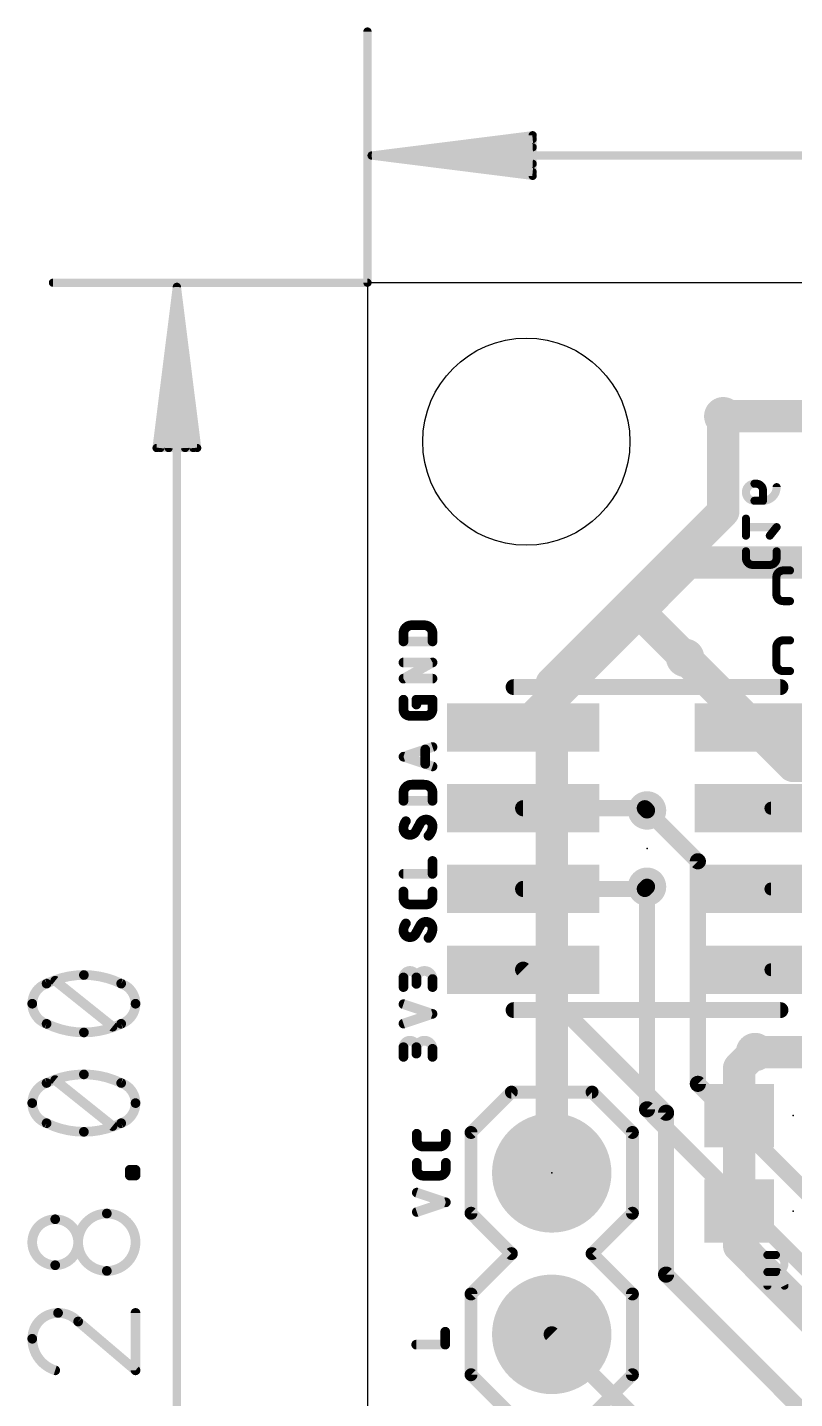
# Model space of a CAD drawing. Extents: x -5.4 to 52.1, y -3.7 to 32.4.
# Drawn here: x -5.35 to 6.72, y 10.45 to 32.02 of the extents above; entities that cross this region are included whole.
import ezdxf

# ---------------------------------------------------------------- set-up
doc = ezdxf.new("R2010")
doc.units = 0
for name, color, linetype in [('1', 14, 'CONTINUOUS'), ('16', 174, 'CONTINUOUS'), ('17', 94, 'CONTINUOUS'), ('18', 94, 'CONTINUOUS'), ('20', 30, 'CONTINUOUS'), ('21', 250, 'CONTINUOUS'), ('22', 250, 'CONTINUOUS'), ('23', 178, 'CONTINUOUS'), ('25', 250, 'CONTINUOUS'), ('47', 250, 'CONTINUOUS')]:
    doc.layers.add(name, color=color, linetype=linetype)

# ---------------------------------------------------------------- blocks, each defined once
blk = doc.blocks.new('RECT')
blk.add_solid([(-0.5, -0.5), (0.5, -0.5), (-0.5, 0.5), (0.5, 0.5)])
blk = doc.blocks.new('ROUNDP')
at = {"const_width": 0.5}
blk.add_lwpolyline([(0, -0.25, 1), (0, 0.25, 1), (0, -0.25)], format="xyb", dxfattribs=at)
blk = doc.blocks.new('ROUNDV')
at = {"const_width": 0.5}
blk.add_lwpolyline([(0, -0.25, 1), (0, 0.25, 1), (0, -0.25)], format="xyb", dxfattribs=at)

msp = doc.modelspace()

# ---------------------------------------------------------------- linework, layer by layer
at = {"layer": '1'}
for points, const_width in [([(5.6, 25.9), (14.6, 25.9)], 0.508), ([(4.2225, 22.7775), (5.045, 23.6)], 0.508), ([(5.045, 23.6), (8.25, 23.6)], 0.508), ([(2.45, 21.005), (4.2225, 22.7775)], 0.508), ([(4.3225, 22.7775), (4.2225, 22.7775)], 0.508), ([(5, 22.1), (4.3225, 22.7775)], 0.508), ([(2.45, 19.735), (4.365, 19.735)], 0.254), ([(4.365, 19.735), (4.4, 19.7)], 0.254), ([(6.35, 19.735), (7.165, 19.735)], 0.2032), ([(2.45, 18.465), (4.365, 18.465)], 0.254), ([(4.365, 18.465), (4.4, 18.5)], 0.254), ([(6.35, 18.465), (7.235, 18.465)], 0.2032), ([(2.45, 17.195), (4.7, 14.945)], 0.254), ([(6.35, 17.195), (7.1711, 17.195)], 0.2032), ([(5.85, 15.65), (6.1, 15.9)], 0.508), ([(5.85, 14.9), (5.85, 15.65)], 0.508), ([(5.85, 13.4), (5.85, 14.9)], 0.508), ([(4.7, 14.945), (4.7, 12.4)], 0.254), ([(5.85, 13.4), (5.85, 12.85)], 0.508), ([(5.85, 12.85), (9.3, 9.4)], 0.508), ([(4.7, 12.4), (7.6, 9.5)], 0.254), ([(5, 9.36), (2.9, 11.46)], 0.254)]:
    msp.add_lwpolyline(points, dxfattribs=dict(at, const_width=const_width))
for points, const_width in [([(5.6, 26.027, 1), (5.6, 25.773)], 0.254), ([(5.045, 23.727, 1), (5.045, 23.473)], 0.254), ([(5.1348, 23.5102, 1), (4.9552, 23.6898)], 0.254), ([(4.2225, 22.9045, 1), (4.2225, 22.6505)], 0.254), ([(4.1327, 22.8673, 1), (4.3123, 22.6877)], 0.254), ([(4.3123, 22.6877, 1), (4.1327, 22.8673)], 0.254), ([(4.4123, 22.8673, 1), (4.2327, 22.6877)], 0.254), ([(4.3225, 22.6505, 1), (4.3225, 22.9045)], 0.254), ([(4.9102, 22.0102, 1), (5.0898, 22.1898)], 0.254), ([(2.3602, 21.0948, 1), (2.5398, 20.9152)], 0.254), ([(2.45, 19.7985, 1), (2.45, 19.6715)], 0.127), ([(4.4099, 19.7799, 1), (4.3201, 19.6901)], 0.127), ([(4.365, 19.6715, 1), (4.365, 19.7985)], 0.127), ([(4.3551, 19.6551, 1), (4.4449, 19.7449)], 0.127), ([(6.35, 19.7858, 1), (6.35, 19.6842)], 0.1016), ([(2.45, 18.5285, 1), (2.45, 18.4015)], 0.127), ([(4.3201, 18.5099, 1), (4.4099, 18.4201)], 0.127), ([(4.4449, 18.4551, 1), (4.3551, 18.5449)], 0.127), ([(4.365, 18.4015, 1), (4.365, 18.5285)], 0.127), ([(6.35, 18.5158, 1), (6.35, 18.4142)], 0.1016), ([(2.4949, 17.2399, 1), (2.4051, 17.1501)], 0.127), ([(6.35, 17.2458, 1), (6.35, 17.1442)], 0.1016), ([(6.1898, 15.8102, 1), (6.0102, 15.9898)], 0.254), ([(5.977, 15.65, 1), (5.723, 15.65)], 0.254), ([(5.7602, 15.7398, 1), (5.9398, 15.5602)], 0.254), ([(5.977, 14.9, 1), (5.723, 14.9)], 0.254), ([(4.7635, 14.945, 1), (4.6365, 14.945)], 0.127), ([(4.6551, 14.9001, 1), (4.7449, 14.9899)], 0.127), ([(5.723, 14.9, 1), (5.977, 14.9)], 0.254), ([(5.977, 13.4, 1), (5.723, 13.4)], 0.254), ([(5.723, 13.4, 1), (5.977, 13.4)], 0.254), ([(5.9398, 12.9398, 1), (5.7602, 12.7602)], 0.254), ([(5.723, 12.85, 1), (5.977, 12.85)], 0.254), ([(4.7449, 12.4449, 1), (4.6551, 12.3551)], 0.127), ([(4.6365, 12.4, 1), (4.7635, 12.4)], 0.127), ([(2.9449, 11.5049, 1), (2.8551, 11.4151)], 0.127)]:
    msp.add_lwpolyline(points, format="xyb", dxfattribs=dict(at, const_width=const_width))
at = {"layer": '16'}
for points, const_width in [([(7.845, 25.9), (5.6, 25.9)], 0.508), ([(5.6, 24.4), (5.6, 25.9)], 0.508), ([(2.9, 21.7), (5.6, 24.4)], 0.508), ([(6.7, 20.4), (5, 22.1)], 0.508), ([(2.9, 14), (2.9, 21.7)], 0.508), ([(7.8, 20.4), (6.7, 20.4)], 0.508), ([(4.4, 19.7), (5.2, 18.9)], 0.254), ([(5.2, 18.9), (5.2, 15.4)], 0.254), ([(4.4, 18.5), (4.4, 15)], 0.254), ([(6.1, 15.9), (7.8, 15.9)], 0.508), ([(5.2, 15.4), (9.7, 10.9)], 0.254), ([(4.4, 15), (9.5, 9.9)], 0.254)]:
    msp.add_lwpolyline(points, dxfattribs=dict(at, const_width=const_width))
for points, const_width in [([(5.6, 26.027, 1), (5.6, 25.773)], 0.254), ([(5.727, 25.9, 1), (5.473, 25.9)], 0.254), ([(5.6898, 24.3102, 1), (5.5102, 24.4898)], 0.254), ([(5.473, 24.4, 1), (5.727, 24.4)], 0.254), ([(5.0898, 22.1898, 1), (4.9102, 22.0102)], 0.254), ([(3.027, 21.7, 1), (2.773, 21.7)], 0.254), ([(2.8102, 21.7898, 1), (2.9898, 21.6102)], 0.254), ([(6.7, 20.527, 1), (6.7, 20.273)], 0.254), ([(6.6102, 20.3102, 1), (6.7898, 20.4898)], 0.254), ([(4.4449, 19.7449, 1), (4.3551, 19.6551)], 0.127), ([(5.2635, 18.9, 1), (5.1365, 18.9)], 0.127), ([(5.1551, 18.8551, 1), (5.2449, 18.9449)], 0.127), ([(4.4635, 18.5, 1), (4.3365, 18.5)], 0.127), ([(6.1, 16.027, 1), (6.1, 15.773)], 0.254), ([(5.2449, 15.4449, 1), (5.1551, 15.3551)], 0.127), ([(5.1365, 15.4, 1), (5.2635, 15.4)], 0.127), ([(4.4449, 15.0449, 1), (4.3551, 14.9551)], 0.127), ([(4.3365, 15, 1), (4.4635, 15)], 0.127), ([(2.773, 14, 1), (3.027, 14)], 0.254)]:
    msp.add_lwpolyline(points, format="xyb", dxfattribs=dict(at, const_width=const_width))
at = {"layer": '20'}
for p, q in [((52, 28), (0, 28)), ((0, 28), (0, 0))]:
    msp.add_line(p, q, dxfattribs=at)
msp.add_circle((2.5, 25.5), 1.63, dxfattribs=at)
at = {"layer": '21'}
for points, const_width in [([(6.5432, 23.4745, 0.4142), (6.4359, 23.3673)], 0.127), ([(6.5432, 23.5063, 1), (6.5432, 23.4428)], 0.0635), ([(6.5432, 23.4428, 1), (6.5432, 23.5062)], 0.0635), ([(6.6504, 23.4428, 1), (6.6504, 23.5063)], 0.0635), ([(6.4677, 23.3673, 1), (6.4042, 23.3673)], 0.0635), ([(6.4042, 23.3673, 1), (6.4677, 23.3673)], 0.0635), ([(6.4359, 23.0991, 0.4142), (6.5432, 22.9919)], 0.127), ([(6.4677, 23.0991, 1), (6.4042, 23.0991)], 0.0635), ([(6.4042, 23.0991, 1), (6.4677, 23.0991)], 0.0635), ([(6.5432, 23.0236, 1), (6.5432, 22.9602)], 0.0635), ([(6.5432, 22.9602, 1), (6.5432, 23.0236)], 0.0635), ([(6.6504, 22.9602, 1), (6.6504, 23.0236)], 0.0635), ([(0.6936, 22.6122, 0.4142), (0.5666, 22.4852)], 0.1524), ([(0.6936, 22.6503, 1), (0.6936, 22.5741)], 0.0762), ([(0.6936, 22.5741, 1), (0.6936, 22.6503)], 0.0762), ([(1.0238, 22.4852, 0.4142), (0.8968, 22.6122)], 0.1524), ([(0.8968, 22.6503, 1), (0.8968, 22.5741)], 0.0762), ([(0.8968, 22.5741, 1), (0.8968, 22.6503)], 0.0762), ([(0.6047, 22.4852, 1), (0.5285, 22.4852)], 0.0762), ([(0.5285, 22.4852, 1), (0.6047, 22.4852)], 0.0762), ([(0.5666, 22.3963, 1), (0.5666, 22.3201)], 0.0762), ([(1.0619, 22.4852, 1), (0.9857, 22.4852)], 0.0762), ([(0.9857, 22.4852, 1), (1.0619, 22.4852)], 0.0762), ([(1.0238, 22.3201, 1), (1.0238, 22.3963)], 0.0762), ([(6.5432, 22.3745, 0.4142), (6.4359, 22.2673)], 0.127), ([(6.5432, 22.4062, 1), (6.5432, 22.3428)], 0.0635), ([(6.5432, 22.3428, 1), (6.5432, 22.4062)], 0.0635), ([(6.6504, 22.3428, 1), (6.6504, 22.4062)], 0.0635), ([(0.5285, 22.3582, 1), (0.6047, 22.3582)], 0.0762), ([(0.9857, 22.3582, 1), (1.0619, 22.3582)], 0.0762), ([(6.4677, 22.2673, 1), (6.4042, 22.2673)], 0.0635), ([(6.4042, 22.2673, 1), (6.4677, 22.2673)], 0.0635), ([(0.5666, 22.0651, 1), (0.5666, 21.9889)], 0.0762), ([(1.0423, 21.9937, 1), (1.0053, 22.0603)], 0.0762), ([(1.0238, 21.9889, 1), (1.0238, 22.0651)], 0.0762), ([(6.4359, 21.9991, 0.4142), (6.5432, 21.8919)], 0.127), ([(6.4677, 21.9991, 1), (6.4042, 21.9991)], 0.0635), ([(6.4042, 21.9991, 1), (6.4677, 21.9991)], 0.0635), ([(0.5666, 21.8111, 1), (0.5666, 21.7349)], 0.0762), ([(0.5481, 21.8063, 1), (0.5851, 21.7397)], 0.0762), ([(1.0238, 21.7349, 1), (1.0238, 21.8111)], 0.0762), ([(6.5432, 21.9236, 1), (6.5432, 21.8602)], 0.0635), ([(6.5432, 21.8602, 1), (6.5432, 21.9236)], 0.0635), ([(6.6504, 21.8602, 1), (6.6504, 21.9236)], 0.0635), ([(0.6047, 21.4418, 1), (0.5285, 21.4418)], 0.0762), ([(0.5666, 21.2894, 0.4142), (0.6682, 21.1878)], 0.1524), ([(0.6047, 21.2894, 1), (0.5285, 21.2894)], 0.0762), ([(0.8079, 21.4418, 1), (0.7317, 21.4418)], 0.0762), ([(0.7698, 21.4799, 1), (0.7698, 21.4037)], 0.0762), ([(0.7317, 21.3656, 1), (0.8079, 21.3656)], 0.0762), ([(0.9222, 21.1878, 0.4142), (1.0238, 21.2894)], 0.1524), ([(1.0619, 21.4418, 1), (0.9857, 21.4418)], 0.0762), ([(1.0619, 21.2894, 1), (0.9857, 21.2894)], 0.0762), ([(1.0238, 21.4037, 1), (1.0238, 21.4799)], 0.0762), ([(0.5285, 21.2894, 1), (0.6047, 21.2894)], 0.0762), ([(0.6682, 21.2259, 1), (0.6682, 21.1497)], 0.0762), ([(0.6682, 21.1497, 1), (0.6682, 21.2259)], 0.0762), ([(0.9222, 21.2259, 1), (0.9222, 21.1497)], 0.0762), ([(0.9222, 21.1497, 1), (0.9222, 21.2259)], 0.0762), ([(0.9857, 21.2894, 1), (1.0619, 21.2894)], 0.0762), ([(0.9476, 20.6594, 1), (0.8714, 20.6594)], 0.0762), ([(1.0358, 20.6613, 1), (1.0118, 20.7336)], 0.0762), ([(0.5786, 20.5812, 1), (0.5546, 20.5089)], 0.0762), ([(0.5546, 20.5812, 1), (0.5786, 20.5089)], 0.0762), ([(0.8714, 20.4308, 1), (0.9476, 20.4308)], 0.0762), ([(1.0118, 20.3565, 1), (1.0358, 20.4288)], 0.0762), ([(0.6936, 20.1052, 0.4142), (0.5666, 19.9782)], 0.1524), ([(0.6936, 20.1433, 1), (0.6936, 20.0671)], 0.0762), ([(0.6936, 20.0671, 1), (0.6936, 20.1433)], 0.0762), ([(1.0238, 19.9782, 0.4142), (0.8968, 20.1052)], 0.1524), ([(0.8968, 20.1433, 1), (0.8968, 20.0671)], 0.0762), ([(0.8968, 20.0671, 1), (0.8968, 20.1433)], 0.0762), ([(0.6047, 19.9782, 1), (0.5285, 19.9782)], 0.0762), ([(0.5285, 19.9782, 1), (0.6047, 19.9782)], 0.0762), ([(0.5666, 19.8893, 1), (0.5666, 19.8131)], 0.0762), ([(0.5285, 19.8512, 1), (0.6047, 19.8512)], 0.0762), ([(1.0619, 19.9782, 1), (0.9857, 19.9782)], 0.0762), ([(0.9857, 19.9782, 1), (1.0619, 19.9782)], 0.0762), ([(0.9857, 19.8512, 1), (1.0619, 19.8512)], 0.0762), ([(1.0238, 19.8131, 1), (1.0238, 19.8893)], 0.0762), ([(0.9222, 19.5565, 0.2656), (0.8333, 19.5057)], 0.1524), ([(1.0238, 19.4549, 0.4142), (0.9222, 19.5565)], 0.1524), ([(0.9222, 19.5946, 1), (0.9222, 19.5184)], 0.0762), ([(0.9222, 19.5184, 1), (0.9222, 19.5946)], 0.0762), ([(0.6047, 19.5311, 0.1623), (0.5666, 19.4168)], 0.1524), ([(0.5666, 19.4168, 0.4142), (0.6682, 19.3152)], 0.1524), ([(0.6047, 19.4168, 1), (0.5285, 19.4168)], 0.0762), ([(0.5285, 19.4168, 1), (0.6047, 19.4168)], 0.0762), ([(0.6352, 19.5083, 1), (0.5742, 19.554)], 0.0762), ([(0.6682, 19.3152, 0.2656), (0.7571, 19.366)], 0.1524), ([(0.7237, 19.3843, 1), (0.7905, 19.3478)], 0.0762), ([(0.7899, 19.3467, 1), (0.7243, 19.3854)], 0.0762), ([(0.8005, 19.5251, 1), (0.8661, 19.4864)], 0.0762), ([(0.8667, 19.4875, 1), (0.7999, 19.524)], 0.0762), ([(0.9603, 19.3025, 0.2), (1.0238, 19.4549)], 0.1524), ([(1.0619, 19.4549, 1), (0.9857, 19.4549)], 0.0762), ([(0.9857, 19.4549, 1), (1.0619, 19.4549)], 0.0762), ([(0.6682, 19.3533, 1), (0.6682, 19.2771)], 0.0762), ([(0.6682, 19.2771, 1), (0.6682, 19.3533)], 0.0762), ([(0.9335, 19.3296, 1), (0.9871, 19.2755)], 0.0762), ([(1.0619, 18.9056, 1), (0.9857, 18.9056)], 0.0762), ([(0.5666, 18.7405, 1), (0.5666, 18.6643)], 0.0762), ([(1.0238, 18.6643, 1), (1.0238, 18.7405)], 0.0762), ([(0.9857, 18.7024, 1), (1.0619, 18.7024)], 0.0762), ([(0.6047, 18.4246, 1), (0.5285, 18.4246)], 0.0762), ([(0.5666, 18.323, 0.4142), (0.6682, 18.2214)], 0.1524), ([(0.6047, 18.323, 1), (0.5285, 18.323)], 0.0762), ([(0.5285, 18.323, 1), (0.6047, 18.323)], 0.0762), ([(0.9222, 18.2214, 0.4142), (1.0238, 18.323)], 0.1524), ([(1.0619, 18.4246, 1), (0.9857, 18.4246)], 0.0762), ([(1.0619, 18.323, 1), (0.9857, 18.323)], 0.0762), ([(0.9857, 18.323, 1), (1.0619, 18.323)], 0.0762), ([(0.6682, 18.2595, 1), (0.6682, 18.1833)], 0.0762), ([(0.6682, 18.1833, 1), (0.6682, 18.2595)], 0.0762), ([(0.9222, 18.2595, 1), (0.9222, 18.1833)], 0.0762), ([(0.9222, 18.1833, 1), (0.9222, 18.2595)], 0.0762), ([(0.6047, 17.923, 0.1623), (0.5666, 17.8087)], 0.1524), ([(0.6352, 17.9001, 1), (0.5742, 17.9458)], 0.0762), ([(0.9222, 17.9484, 0.2656), (0.8333, 17.8976)], 0.1524), ([(0.8005, 17.9169, 1), (0.8661, 17.8782)], 0.0762), ([(0.8667, 17.8793, 1), (0.7999, 17.9158)], 0.0762), ([(1.0238, 17.8468, 0.4142), (0.9222, 17.9484)], 0.1524), ([(0.9222, 17.9865, 1), (0.9222, 17.9103)], 0.0762), ([(0.9222, 17.9103, 1), (0.9222, 17.9865)], 0.0762), ([(0.9603, 17.6944, 0.2), (1.0238, 17.8468)], 0.1524), ([(1.0619, 17.8468, 1), (0.9857, 17.8468)], 0.0762), ([(0.5666, 17.8087, 0.4142), (0.6682, 17.7071)], 0.1524), ([(0.6047, 17.8087, 1), (0.5285, 17.8087)], 0.0762), ([(0.5285, 17.8087, 1), (0.6047, 17.8087)], 0.0762), ([(0.6682, 17.7071, 0.2656), (0.7571, 17.7579)], 0.1524), ([(0.6682, 17.7452, 1), (0.6682, 17.669)], 0.0762), ([(0.6682, 17.669, 1), (0.6682, 17.7452)], 0.0762), ([(0.7237, 17.7761, 1), (0.7905, 17.7396)], 0.0762), ([(0.7899, 17.7385, 1), (0.7243, 17.7772)], 0.0762), ([(0.9335, 17.7214, 1), (0.9871, 17.6673)], 0.0762), ([(0.9857, 17.8468, 1), (1.0619, 17.8468)], 0.0762), ([(0.7698, 17.074, 1), (0.5666, 17.074)], 0.1524), ([(0.6047, 17.074, 1), (0.5285, 17.074)], 0.0762), ([(0.5285, 17.074, 1), (0.6047, 17.074)], 0.0762), ([(1.0238, 17.0486, 1), (0.7698, 17.0486)], 0.1524), ([(0.8079, 17.074, 1), (0.7317, 17.074)], 0.0762), ([(0.7317, 17.074, 1), (0.8079, 17.074)], 0.0762), ([(0.7317, 17.0486, 1), (0.8079, 17.0486)], 0.0762), ([(1.0619, 17.0486, 1), (0.9857, 17.0486)], 0.0762), ([(0.9857, 17.0486, 1), (1.0619, 17.0486)], 0.0762), ([(0.5285, 16.9216, 1), (0.6047, 16.9216)], 0.0762), ([(0.7317, 16.9724, 1), (0.8079, 16.9724)], 0.0762), ([(0.9857, 16.9216, 1), (1.0619, 16.9216)], 0.0762), ([(0.5786, 16.6885, 1), (0.5546, 16.6163)], 0.0762), ([(0.5546, 16.3837, 1), (0.5786, 16.3115)], 0.0762), ([(1.0358, 16.4639, 1), (1.0118, 16.5361)], 0.0762), ([(1.0118, 16.4639, 1), (1.0358, 16.5361)], 0.0762), ([(0.7698, 15.9768, 1), (0.5666, 15.9768)], 0.1524), ([(0.6047, 15.9768, 1), (0.5285, 15.9768)], 0.0762), ([(0.5285, 15.9768, 1), (0.6047, 15.9768)], 0.0762), ([(1.0238, 15.9514, 1), (0.7698, 15.9514)], 0.1524), ([(0.8079, 15.9768, 1), (0.7317, 15.9768)], 0.0762), ([(0.7317, 15.9768, 1), (0.8079, 15.9768)], 0.0762), ([(0.7317, 15.9514, 1), (0.8079, 15.9514)], 0.0762), ([(1.0619, 15.9514, 1), (0.9857, 15.9514)], 0.0762), ([(0.9857, 15.9514, 1), (1.0619, 15.9514)], 0.0762), ([(0.5285, 15.8244, 1), (0.6047, 15.8244)], 0.0762), ([(0.7317, 15.8752, 1), (0.8079, 15.8752)], 0.0762), ([(0.9857, 15.8244, 1), (1.0619, 15.8244)], 0.0762), ([(2.265, 15.3208, 1), (2.265, 15.2192)], 0.1016), ([(2.3009, 15.2341, 1), (2.2291, 15.3059)], 0.1016), ([(3.5709, 15.3059, 1), (3.4991, 15.2341)], 0.1016), ([(3.535, 15.2192, 1), (3.535, 15.3208)], 0.1016), ([(0.8143, 14.6156, 1), (0.7381, 14.6156)], 0.0762), ([(1.2715, 14.6156, 1), (1.1953, 14.6156)], 0.0762), ([(1.6808, 14.635, 1), (1.5792, 14.635)], 0.1016), ([(1.5941, 14.6709, 1), (1.6659, 14.5991)], 0.1016), ([(4.2208, 14.635, 1), (4.1192, 14.635)], 0.1016), ([(4.1341, 14.5991, 1), (4.2059, 14.6709)], 0.1016), ([(0.7762, 14.514, 0.4142), (0.8778, 14.4124)], 0.1524), ([(0.8143, 14.514, 1), (0.7381, 14.514)], 0.0762), ([(0.7381, 14.514, 1), (0.8143, 14.514)], 0.0762), ([(0.8778, 14.4505, 1), (0.8778, 14.3743)], 0.0762), ([(0.8778, 14.3743, 1), (0.8778, 14.4505)], 0.0762), ([(1.1318, 14.4124, 0.4142), (1.2334, 14.514)], 0.1524), ([(1.1318, 14.4505, 1), (1.1318, 14.3743)], 0.0762), ([(1.1318, 14.3743, 1), (1.1318, 14.4505)], 0.0762), ([(1.2715, 14.514, 1), (1.1953, 14.514)], 0.0762), ([(1.1953, 14.514, 1), (1.2715, 14.514)], 0.0762), ([(0.8143, 14.1584, 1), (0.7381, 14.1584)], 0.0762), ([(1.2715, 14.1584, 1), (1.1953, 14.1584)], 0.0762), ([(0.7762, 14.0568, 0.4142), (0.8778, 13.9552)], 0.1524), ([(0.8143, 14.0568, 1), (0.7381, 14.0568)], 0.0762), ([(0.7381, 14.0568, 1), (0.8143, 14.0568)], 0.0762), ([(0.8778, 13.9933, 1), (0.8778, 13.9171)], 0.0762), ([(0.8778, 13.9171, 1), (0.8778, 13.9933)], 0.0762), ([(1.1318, 13.9552, 0.4142), (1.2334, 14.0568)], 0.1524), ([(1.1318, 13.9933, 1), (1.1318, 13.9171)], 0.0762), ([(1.1318, 13.9171, 1), (1.1318, 13.9933)], 0.0762), ([(1.2715, 14.0568, 1), (1.1953, 14.0568)], 0.0762), ([(1.1953, 14.0568, 1), (1.2715, 14.0568)], 0.0762), ([(0.7882, 13.7254, 1), (0.7642, 13.6531)], 0.0762), ([(1.2454, 13.5007, 1), (1.2214, 13.573)], 0.0762), ([(1.2214, 13.5007, 1), (1.2454, 13.573)], 0.0762), ([(0.7642, 13.4206, 1), (0.7882, 13.3483)], 0.0762), ([(1.6659, 13.4009, 1), (1.5941, 13.3291)], 0.1016), ([(1.5792, 13.365, 1), (1.6808, 13.365)], 0.1016), ([(4.1192, 13.365, 1), (4.2208, 13.365)], 0.1016), ([(4.2059, 13.3291, 1), (4.1341, 13.4009)], 0.1016), ([(2.3009, 12.6941, 1), (2.2291, 12.7659)], 0.1016), ([(2.2291, 12.6941, 1), (2.3009, 12.7659)], 0.1016), ([(3.5709, 12.7659, 1), (3.4991, 12.6941)], 0.1016), ([(3.4991, 12.7659, 1), (3.5709, 12.6941)], 0.1016), ([(6.2948, 12.7399, 1), (6.2948, 12.6763)], 0.0635), ([(6.3266, 12.7081, 1), (6.2631, 12.7081)], 0.0635), ([(6.4289, 12.7399, 1), (6.4289, 12.6763)], 0.0635), ([(6.4289, 12.44, 1), (6.4289, 12.7081)], 0.127), ([(6.4289, 12.6763, 1), (6.4289, 12.7399)], 0.0635), ([(6.2948, 12.4717, 1), (6.2948, 12.4082)], 0.0635), ([(6.4289, 12.4717, 1), (6.4289, 12.4082)], 0.0635), ([(6.4841, 12.4542, 1), (6.4273, 12.4258)], 0.0635), ([(6.4289, 12.4082, 1), (6.4289, 12.4717)], 0.0635), ([(1.6808, 12.095, 1), (1.5792, 12.095)], 0.1016), ([(1.5941, 12.1309, 1), (1.6659, 12.0591)], 0.1016), ([(4.2208, 12.095, 1), (4.1192, 12.095)], 0.1016), ([(4.1341, 12.0591, 1), (4.2059, 12.1309)], 0.1016), ([(6.2631, 12.2255, 1), (6.3266, 12.2255)], 0.0635), ([(6.5345, 12.2113, 1), (6.5913, 12.2397)], 0.0635), ([(1.2619, 11.5016, 1), (1.1857, 11.5016)], 0.0762), ([(0.7666, 11.3365, 1), (0.7666, 11.2603)], 0.0762), ([(1.1857, 11.2984, 1), (1.2619, 11.2984)], 0.0762), ([(1.2238, 11.2603, 1), (1.2238, 11.3365)], 0.0762), ([(1.6659, 10.8609, 1), (1.5941, 10.7891)], 0.1016), ([(1.5792, 10.825, 1), (1.6808, 10.825)], 0.1016), ([(4.1192, 10.825, 1), (4.2208, 10.825)], 0.1016), ([(4.2059, 10.7891, 1), (4.1341, 10.8609)], 0.1016)]:
    msp.add_lwpolyline(points, format="xyb", dxfattribs=dict(at, const_width=const_width))
for points, const_width in [([(6.5432, 23.4745), (6.6504, 23.4745)], 0.127), ([(6.4359, 23.0991), (6.4359, 23.3673)], 0.127), ([(6.6504, 22.9919), (6.5432, 22.9919)], 0.127), ([(0.6936, 22.6122), (0.8968, 22.6122)], 0.1524), ([(0.5666, 22.3582), (0.5666, 22.4852)], 0.1524), ([(1.0238, 22.3582), (0.5666, 22.3582)], 0.1524), ([(1.0238, 22.4852), (1.0238, 22.3582)], 0.1524), ([(6.5432, 22.3745), (6.6504, 22.3745)], 0.127), ([(6.4359, 21.9991), (6.4359, 22.2673)], 0.127), ([(0.5666, 21.773), (1.0238, 22.027)], 0.1524), ([(1.0238, 22.027), (0.5666, 22.027)], 0.1524), ([(1.0238, 21.773), (0.5666, 21.773)], 0.1524), ([(6.6504, 21.8919), (6.5432, 21.8919)], 0.127), ([(0.5666, 21.2894), (0.5666, 21.4418)], 0.1524), ([(0.7698, 21.3656), (0.7698, 21.4418)], 0.1524), ([(0.7698, 21.4418), (1.0238, 21.4418)], 0.1524), ([(1.0238, 21.4418), (1.0238, 21.2894)], 0.1524), ([(0.9222, 21.1878), (0.6682, 21.1878)], 0.1524), ([(0.5666, 20.5451), (1.0238, 20.6975)], 0.1524), ([(0.9095, 20.6594), (0.9095, 20.4308)], 0.1524), ([(1.0238, 20.3927), (0.5666, 20.5451)], 0.1524), ([(0.6936, 20.1052), (0.8968, 20.1052)], 0.1524), ([(0.5666, 19.8512), (0.5666, 19.9782)], 0.1524), ([(1.0238, 19.8512), (0.5666, 19.8512)], 0.1524), ([(1.0238, 19.9782), (1.0238, 19.8512)], 0.1524), ([(0.8333, 19.5057), (0.7571, 19.366)], 0.1524), ([(1.0238, 18.7024), (1.0238, 18.9056)], 0.1524), ([(0.5666, 18.7024), (1.0238, 18.7024)], 0.1524), ([(0.5666, 18.323), (0.5666, 18.4246)], 0.1524), ([(1.0238, 18.4246), (1.0238, 18.323)], 0.1524), ([(0.9222, 18.2214), (0.6682, 18.2214)], 0.1524), ([(0.8333, 17.8976), (0.7571, 17.7579)], 0.1524), ([(0.5666, 16.9216), (0.5666, 17.074)], 0.1524), ([(0.7698, 17.074), (0.7698, 16.9724)], 0.1524), ([(1.0238, 16.9216), (1.0238, 17.0486)], 0.1524), ([(1.0238, 16.5), (0.5666, 16.6524)], 0.1524), ([(0.5666, 16.3476), (1.0238, 16.5)], 0.1524), ([(0.5666, 15.8244), (0.5666, 15.9768)], 0.1524), ([(0.7698, 15.9768), (0.7698, 15.8752)], 0.1524), ([(1.0238, 15.8244), (1.0238, 15.9514)], 0.1524), ([(2.265, 15.27), (1.63, 14.635)], 0.2032), ([(3.535, 15.27), (2.265, 15.27)], 0.2032), ([(4.17, 14.635), (3.535, 15.27)], 0.2032), ([(0.7762, 14.514), (0.7762, 14.6156)], 0.1524), ([(1.2334, 14.6156), (1.2334, 14.514)], 0.1524), ([(1.63, 13.365), (1.63, 14.635)], 0.2032), ([(4.17, 14.635), (4.17, 13.365)], 0.2032), ([(1.1318, 14.4124), (0.8778, 14.4124)], 0.1524), ([(0.7762, 14.0568), (0.7762, 14.1584)], 0.1524), ([(1.2334, 14.1584), (1.2334, 14.0568)], 0.1524), ([(1.1318, 13.9552), (0.8778, 13.9552)], 0.1524), ([(1.2334, 13.5368), (0.7762, 13.6892)], 0.1524), ([(0.7762, 13.3844), (1.2334, 13.5368)], 0.1524), ([(2.265, 12.73), (1.63, 13.365)], 0.2032), ([(4.17, 13.365), (3.535, 12.73)], 0.2032), ([(1.63, 12.095), (2.265, 12.73)], 0.2032), ([(3.535, 12.73), (4.17, 12.095)], 0.2032), ([(6.2948, 12.2255), (6.2948, 12.7081)], 0.127), ([(6.2948, 12.7081), (6.4289, 12.7081)], 0.127), ([(6.4289, 12.44), (6.2948, 12.44)], 0.127), ([(6.5629, 12.2255), (6.4557, 12.44)], 0.127), ([(1.63, 10.825), (1.63, 12.095)], 0.2032), ([(4.17, 12.095), (4.17, 10.825)], 0.2032), ([(1.2238, 11.2984), (1.2238, 11.5016)], 0.1524), ([(0.7666, 11.2984), (1.2238, 11.2984)], 0.1524), ([(2.265, 10.19), (1.63, 10.825)], 0.2032), ([(4.17, 10.825), (3.535, 10.19)], 0.2032)]:
    msp.add_lwpolyline(points, dxfattribs=dict(at, const_width=const_width))
at = {"layer": '22'}
for points, const_width in [([(6.091, 24.8384, 1), (6.091, 24.5703)], 0.127), ([(6.091, 24.8702, 1), (6.091, 24.8067)], 0.0635), ([(6.1178, 24.8702, 1), (6.1178, 24.8067)], 0.0635), ([(6.225, 24.7312, 0.4142), (6.1178, 24.8384)], 0.127), ([(6.091, 24.8067, 1), (6.091, 24.8702)], 0.0635), ([(6.1178, 24.8067, 1), (6.1178, 24.8702)], 0.0635), ([(6.225, 24.5703, 0.4142), (6.4395, 24.7848)], 0.127), ([(6.4712, 24.7848, 1), (6.4078, 24.7848)], 0.0635), ([(6.091, 24.602, 1), (6.091, 24.5385)], 0.0635), ([(6.091, 24.5385, 1), (6.091, 24.602)], 0.0635), ([(6.2568, 24.7312, 1), (6.1933, 24.7312)], 0.0635), ([(6.1933, 24.7312, 1), (6.2568, 24.7312)], 0.0635), ([(6.225, 24.602, 1), (6.225, 24.5385)], 0.0635), ([(6.1933, 24.5703, 1), (6.2568, 24.5703)], 0.0635), ([(6.225, 24.5385, 1), (6.225, 24.602)], 0.0635), ([(5.9569, 24.1875, 1), (5.9569, 24.124)], 0.0635), ([(5.9886, 24.2898, 1), (5.9252, 24.2898)], 0.0635), ([(6.4643, 24.1359, 1), (6.4147, 24.1756)], 0.0635), ([(6.4395, 24.124, 1), (6.4395, 24.1875)], 0.0635), ([(5.9252, 24.0217, 1), (5.9886, 24.0217)], 0.0635), ([(6.3075, 24.0415, 1), (6.357, 24.0018)], 0.0635), ([(5.9569, 23.6688, 0.4142), (6.0641, 23.5616)], 0.127), ([(5.9886, 23.7761, 1), (5.9252, 23.7761)], 0.0635), ([(5.9886, 23.6688, 1), (5.9252, 23.6688)], 0.0635), ([(6.3323, 23.5616, 0.4142), (6.4395, 23.6688)], 0.127), ([(6.4713, 23.7761, 1), (6.4078, 23.7761)], 0.0635), ([(6.4712, 23.6688, 1), (6.4078, 23.6688)], 0.0635), ([(5.9252, 23.6688, 1), (5.9886, 23.6688)], 0.0635), ([(6.0641, 23.5933, 1), (6.0641, 23.5298)], 0.0635), ([(6.0641, 23.5298, 1), (6.0641, 23.5933)], 0.0635), ([(6.3323, 23.5933, 1), (6.3323, 23.5298)], 0.0635), ([(6.3323, 23.5298, 1), (6.3323, 23.5933)], 0.0635), ([(6.4078, 23.6688, 1), (6.4713, 23.6688)], 0.0635)]:
    msp.add_lwpolyline(points, format="xyb", dxfattribs=dict(at, const_width=const_width))
at = {"layer": '22', "const_width": 0.127}
for points in [[(6.1178, 24.8384), (6.091, 24.8384)], [(6.091, 24.5703), (6.225, 24.5703)], [(6.225, 24.5703), (6.225, 24.7312)], [(5.9569, 24.0217), (5.9569, 24.2898)], [(6.4395, 24.1557), (5.9569, 24.1557)], [(6.3323, 24.0217), (6.4395, 24.1557)], [(5.9569, 23.7761), (5.9569, 23.6688)], [(6.4395, 23.6688), (6.4395, 23.7761)], [(6.0641, 23.5616), (6.3323, 23.5616)]]:
    msp.add_lwpolyline(points, dxfattribs=at)
at = {"layer": '23'}
for p in [(4.4, 19.1), (6.7, 14.9), (2.9, 14), (6.7, 13.4)]:
    msp.add_point(p, dxfattribs=at)
at = {"layer": '25', "const_width": 0.25}
for points in [[(2.3, 21.64), (6.5, 21.64)], [(6.5, 16.56), (2.3, 16.56)]]:
    msp.add_lwpolyline(points, dxfattribs=at)
at = {"layer": '25', "const_width": 0.125}
for points in [[(2.3, 21.7025, 1), (2.3, 21.5775)], [(6.5, 21.5775, 1), (6.5, 21.7025)], [(2.3, 16.6225, 1), (2.3, 16.4975)], [(6.5, 16.4975, 1), (6.5, 16.6225)]]:
    msp.add_lwpolyline(points, format="xyb", dxfattribs=at)
at = {"layer": '47'}
for points, const_width in [([(0, 28), (0, 31.95)], 0.13), ([(0.065, 30), (2.6, 30.3192)], 0.13), ([(0.065, 30), (2.6, 30.26)], 0.13), ([(0.065, 30), (2.6, 30.13)], 0.13), ([(2.6, 30.3192), (2.6, 29.6808)], 0.13), ([(51.935, 30), (0.065, 30)], 0.13), ([(2.6, 29.6808), (0.065, 30)], 0.13), ([(2.6, 29.87), (0.065, 30)], 0.13), ([(2.6, 29.74), (0.065, 30)], 0.13), ([(0, 28), (-4.95, 28)], 0.13), ([(-3, 27.935), (-3.3192, 25.4)], 0.13), ([(-3, 27.935), (-3.26, 25.4)], 0.13), ([(-3, 27.935), (-3.13, 25.4)], 0.13), ([(-3, 27.935), (-3, 0.065)], 0.13), ([(-2.6808, 25.4), (-3, 27.935)], 0.13), ([(-2.87, 25.4), (-3, 27.935)], 0.13), ([(-2.74, 25.4), (-3, 27.935)], 0.13), ([(-3.3192, 25.4), (-2.6808, 25.4)], 0.13), ([(-4.0119, 16.2991), (-4.9151, 17.0215)], 0.1524), ([(-4.0119, 14.7359), (-4.9151, 15.4584)], 0.1524), ([(-3.741, 13.9578), (-3.741, 14.0481)], 0.1524), ([(-3.741, 14.0481), (-3.6507, 14.0481)], 0.1524), ([(-3.6507, 13.9578), (-3.741, 13.9578)], 0.1524), ([(-3.6507, 14.0481), (-3.6507, 13.9578)], 0.1524), ([(-3.6507, 10.8941), (-3.6507, 11.7972)], 0.1524), ([(-4.5538, 11.6618), (-3.6507, 10.8941)], 0.1524)]:
    msp.add_lwpolyline(points, dxfattribs=dict(at, const_width=const_width))
for points, const_width in [([(0.0325, 31.95, 1), (-0.0325, 31.95)], 0.065), ([(2.6325, 30.3192, 1), (2.5675, 30.3192)], 0.065), ([(2.6041, 30.287, 1), (2.5959, 30.3515)], 0.065), ([(2.6033, 30.2277, 1), (2.5967, 30.2923)], 0.065), ([(2.6017, 30.0975, 1), (2.5983, 30.1625)], 0.065), ([(0.065, 30.0325, 1), (0.065, 29.9675)], 0.065), ([(0.0691, 30.0322, 1), (0.0609, 29.9678)], 0.065), ([(0.0633, 30.0325, 1), (0.0667, 29.9675)], 0.065), ([(0.0667, 30.0325, 1), (0.0633, 29.9675)], 0.065), ([(0.0683, 30.0323, 1), (0.0617, 29.9677)], 0.065), ([(0.0617, 30.0323, 1), (0.0683, 29.9677)], 0.065), ([(0.0609, 30.0322, 1), (0.0691, 29.9678)], 0.065), ([(2.5967, 29.7077, 1), (2.6033, 29.7723)], 0.065), ([(2.5983, 29.8375, 1), (2.6017, 29.9025)], 0.065), ([(2.5675, 29.6808, 1), (2.6325, 29.6808)], 0.065), ([(2.5959, 29.6485, 1), (2.6041, 29.713)], 0.065), ([(-4.95, 28.0325, 1), (-4.95, 27.9675)], 0.065), ([(0, 27.9675, 1), (0, 28.0325)], 0.065), ([(-2.9675, 27.935, 1), (-3.0325, 27.935)], 0.065), ([(-2.9678, 27.9391, 1), (-3.0322, 27.9309)], 0.065), ([(-2.9675, 27.9333, 1), (-3.0325, 27.9367)], 0.065), ([(-2.9675, 27.9367, 1), (-3.0325, 27.9333)], 0.065), ([(-2.9677, 27.9383, 1), (-3.0323, 27.9317)], 0.065), ([(-2.9677, 27.9317, 1), (-3.0323, 27.9383)], 0.065), ([(-2.9678, 27.9309, 1), (-3.0322, 27.9391)], 0.065), ([(-0.0325, 28, 1), (0.0325, 28)], 0.065), ([(-3.3192, 25.4325, 1), (-3.3192, 25.3675)], 0.065), ([(-2.6808, 25.3675, 1), (-2.6808, 25.4325)], 0.065), ([(-3.3515, 25.4041, 1), (-3.287, 25.3959)], 0.065), ([(-3.2923, 25.4033, 1), (-3.2277, 25.3967)], 0.065), ([(-3.1625, 25.4017, 1), (-3.0975, 25.3983)], 0.065), ([(-2.9025, 25.3983, 1), (-2.8375, 25.4017)], 0.065), ([(-2.7723, 25.3967, 1), (-2.7077, 25.4033)], 0.065), ([(-2.713, 25.3959, 1), (-2.6485, 25.4041)], 0.065), ([(-5.0505, 16.9764, 0.3205), (-5.2763, 16.6603)], 0.1524), ([(-4.4635, 17.1119, 0.1139), (-5.0505, 16.9764)], 0.1524), ([(-5.0672, 17.0106, 1), (-5.0338, 16.9421)], 0.0762), ([(-5.0382, 16.9403, 1), (-5.0629, 17.0124)], 0.0762), ([(-4.8913, 17.0513, 1), (-4.9389, 16.9918)], 0.0762), ([(-3.8765, 16.9764, 0.1139), (-4.4635, 17.1119)], 0.1524), ([(-4.4635, 17.15, 1), (-4.4635, 17.0738)], 0.0762), ([(-4.4635, 17.0738, 1), (-4.4635, 17.1499)], 0.0762), ([(-3.6507, 16.6603, 0.3205), (-3.8765, 16.9764)], 0.1524), ([(-3.8641, 17.0124, 1), (-3.8888, 16.9403)], 0.0762), ([(-3.8932, 16.9421, 1), (-3.8598, 17.0106)], 0.0762), ([(-5.2763, 16.6603, 0.3205), (-5.0505, 16.3442)], 0.1524), ([(-5.2382, 16.6603, 1), (-5.3144, 16.6603)], 0.0762), ([(-5.3144, 16.6603, 1), (-5.2382, 16.6603)], 0.0762), ([(-3.8765, 16.3442, 0.3205), (-3.6507, 16.6603)], 0.1524), ([(-3.6126, 16.6603, 1), (-3.6888, 16.6603)], 0.0762), ([(-3.6888, 16.6603, 1), (-3.6126, 16.6603)], 0.0762), ([(-5.0338, 16.3785, 1), (-5.0672, 16.31)], 0.0762), ([(-5.0505, 16.3442, 0.1139), (-4.4635, 16.2087)], 0.1524), ([(-5.0629, 16.3082, 1), (-5.0382, 16.3802)], 0.0762), ([(-4.4635, 16.2087, 0.1139), (-3.8765, 16.3442)], 0.1524), ([(-3.8888, 16.3802, 1), (-3.8641, 16.3082)], 0.0762), ([(-3.8598, 16.31, 1), (-3.8932, 16.3785)], 0.0762), ([(-4.4635, 16.2468, 1), (-4.4635, 16.1706)], 0.0762), ([(-4.4635, 16.1706, 1), (-4.4635, 16.2468)], 0.0762), ([(-4.0357, 16.2693, 1), (-3.9881, 16.3288)], 0.0762), ([(-4.4635, 15.5487, 0.1139), (-5.0505, 15.4133)], 0.1524), ([(-4.8913, 15.4882, 1), (-4.9389, 15.4287)], 0.0762), ([(-3.8765, 15.4133, 0.1139), (-4.4635, 15.5487)], 0.1524), ([(-4.4635, 15.5868, 1), (-4.4635, 15.5106)], 0.0762), ([(-4.4635, 15.5106, 1), (-4.4635, 15.5868)], 0.0762), ([(-5.0505, 15.4133, 0.3205), (-5.2763, 15.0972)], 0.1524), ([(-5.0672, 15.4475, 1), (-5.0338, 15.379)], 0.0762), ([(-5.0382, 15.3772, 1), (-5.0629, 15.4493)], 0.0762), ([(-3.6507, 15.0972, 0.3205), (-3.8765, 15.4133)], 0.1524), ([(-3.8641, 15.4493, 1), (-3.8888, 15.3772)], 0.0762), ([(-3.8932, 15.379, 1), (-3.8598, 15.4475)], 0.0762), ([(-5.2763, 15.0972, 0.3205), (-5.0505, 14.7811)], 0.1524), ([(-5.2382, 15.0972, 1), (-5.3144, 15.0972)], 0.0762), ([(-5.3144, 15.0972, 1), (-5.2382, 15.0972)], 0.0762), ([(-3.8765, 14.7811, 0.3205), (-3.6507, 15.0972)], 0.1524), ([(-3.6126, 15.0972, 1), (-3.6888, 15.0972)], 0.0762), ([(-3.6888, 15.0972, 1), (-3.6126, 15.0972)], 0.0762), ([(-5.0505, 14.7811, 0.1139), (-4.4635, 14.6456)], 0.1524), ([(-5.0338, 14.8153, 1), (-5.0672, 14.7468)], 0.0762), ([(-5.0629, 14.745, 1), (-5.0382, 14.8171)], 0.0762), ([(-4.4635, 14.6456, 0.1139), (-3.8765, 14.7811)], 0.1524), ([(-4.4635, 14.6837, 1), (-4.4635, 14.6075)], 0.0762), ([(-4.4635, 14.6075, 1), (-4.4635, 14.6837)], 0.0762), ([(-4.0357, 14.7062, 1), (-3.9881, 14.7657)], 0.0762), ([(-3.8888, 14.8171, 1), (-3.8641, 14.745)], 0.0762), ([(-3.8598, 14.7468, 1), (-3.8932, 14.8153)], 0.0762), ([(-3.7029, 14.0481, 1), (-3.7791, 14.0481)], 0.0762), ([(-3.741, 14.0862, 1), (-3.741, 14.01)], 0.0762), ([(-3.741, 13.9959, 1), (-3.741, 13.9197)], 0.0762), ([(-3.6126, 14.0481, 1), (-3.6888, 14.0481)], 0.0762), ([(-3.6507, 14.01, 1), (-3.6507, 14.0862)], 0.0762), ([(-3.6507, 13.9197, 1), (-3.6507, 13.9959)], 0.0762), ([(-3.7791, 13.9578, 1), (-3.7029, 13.9578)], 0.0762), ([(-3.6888, 13.9578, 1), (-3.6126, 13.9578)], 0.0762), ([(-4.1023, 13.3604, 1), (-4.1023, 12.4573)], 0.1524), ([(-4.1023, 12.4572, 1), (-4.1023, 13.3604)], 0.1524), ([(-4.1023, 13.3985, 1), (-4.1023, 13.3223)], 0.0762), ([(-4.1023, 13.3223, 1), (-4.1023, 13.3985)], 0.0762), ([(-4.9151, 13.27, 1), (-4.9151, 12.5476)], 0.1524), ([(-4.9151, 12.5476, 1), (-4.9151, 13.2701)], 0.1524), ([(-4.9151, 13.3082, 1), (-4.9151, 13.232)], 0.0762), ([(-4.9151, 13.2319, 1), (-4.9151, 13.3081)], 0.0762), ([(-4.9151, 12.5857, 1), (-4.9151, 12.5095)], 0.0762), ([(-4.9151, 12.5095, 1), (-4.9151, 12.5857)], 0.0762), ([(-4.1023, 12.4953, 1), (-4.1023, 12.4191)], 0.0762), ([(-4.1023, 12.4192, 1), (-4.1023, 12.4954)], 0.0762), ([(-4.8699, 11.7972, 0.4142), (-5.2763, 11.3908)], 0.1524), ([(-4.5538, 11.6618, 0.2053), (-4.8699, 11.7972)], 0.1524), ([(-4.8699, 11.8353, 1), (-4.8699, 11.7591)], 0.0762), ([(-4.8699, 11.7591, 1), (-4.8699, 11.8353)], 0.0762), ([(-3.6126, 11.7972, 1), (-3.6888, 11.7972)], 0.0762), ([(-4.5291, 11.6908, 1), (-4.5785, 11.6327)], 0.0762), ([(-4.5814, 11.6355, 1), (-4.5262, 11.688)], 0.0762), ([(-5.2763, 11.3908, 0.3252), (-4.9151, 10.8941)], 0.1524), ([(-5.2382, 11.3908, 1), (-5.3144, 11.3908)], 0.0762), ([(-5.3144, 11.3908, 1), (-5.2382, 11.3908)], 0.0762), ([(-4.9268, 10.8579, 1), (-4.9033, 10.9304)], 0.0762), ([(-3.6888, 10.8941, 1), (-3.6126, 10.8941)], 0.0762), ([(-3.6754, 10.8651, 1), (-3.626, 10.9232)], 0.0762)]:
    msp.add_lwpolyline(points, format="xyb", dxfattribs=dict(at, const_width=const_width))

# ---------------------------------------------------------------- block references
at = {"layer": '1', "xscale": 2.4, "yscale": 0.76, "rotation": 180}
for p in [(2.45, 21.005), (6.35, 21.005), (2.45, 19.735), (6.35, 19.735), (2.45, 18.465), (6.35, 18.465), (2.45, 17.195), (6.35, 17.195)]:
    msp.add_blockref('RECT', p, dxfattribs=at)
at = {"layer": '1', "xscale": 1.1}
for p in [(5.85, 14.9), (5.85, 13.4)]:
    msp.add_blockref('RECT', p, dxfattribs=at)
at = {"layer": '17', "xscale": 1.8796, "yscale": 1.8796}
for p in [(2.9, 14), (2.9, 14), (2.9, 11.46), (2.9, 11.46)]:
    msp.add_blockref('ROUNDP', p, dxfattribs=at)
at = {"layer": '18', "xscale": 0.604, "yscale": 0.604}
for p in [(5.6, 25.9), (5.6, 25.9), (5, 22.1), (5, 22.1), (4.4, 19.7), (4.4, 19.7), (4.4, 18.5), (4.4, 18.5), (6.1, 15.9), (6.1, 15.9)]:
    msp.add_blockref('ROUNDV', p, dxfattribs=at)

doc.saveas('drawing.dxf')
